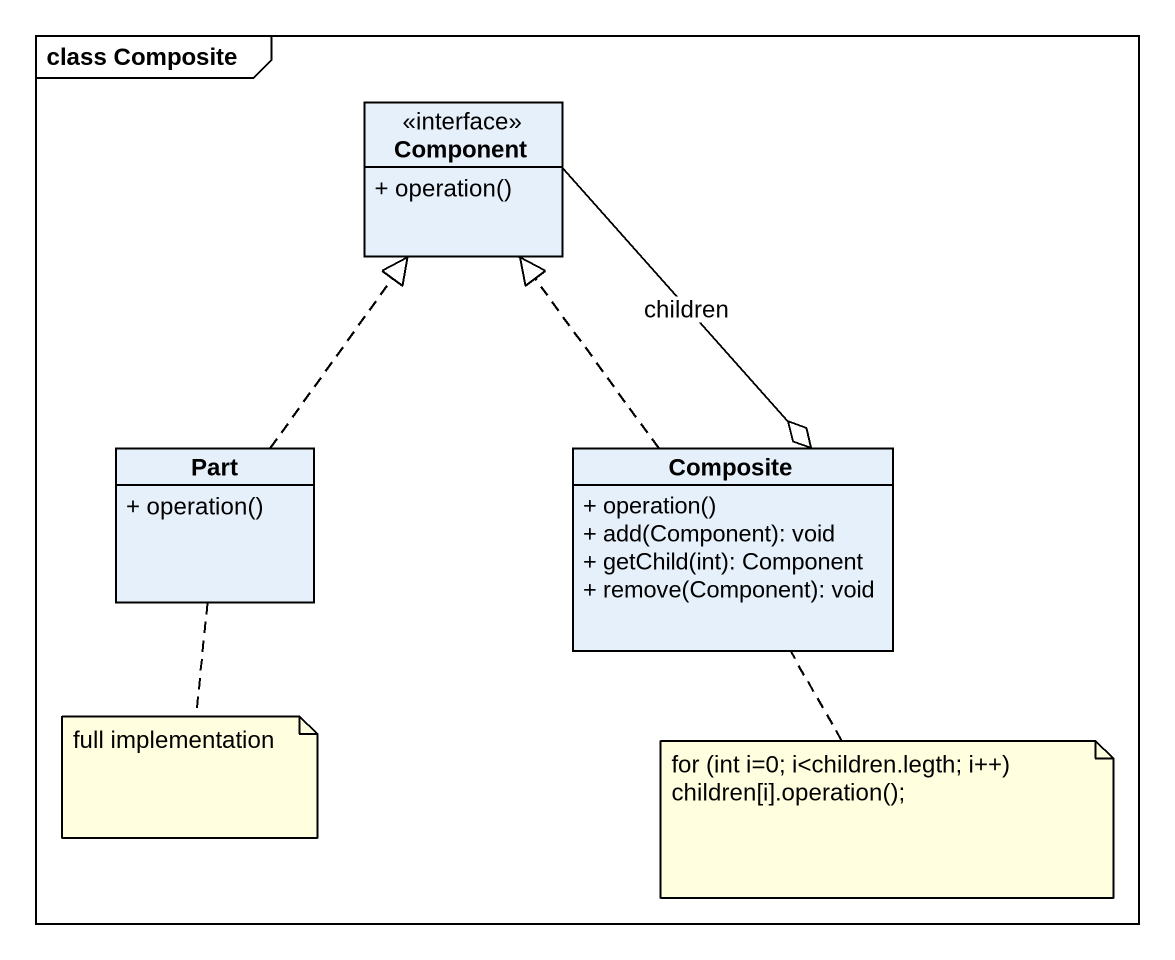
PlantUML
@startuml
mainframe class Composite
hide circle
hide empty members
skinparam classAttributeIconSize 0
class "Component" as Component_ <<interface>> {
  + operation()
}
class Part {
  + operation()
}
class Composite {
  + operation()
  + add(Component): void
  + getChild(int): Component
  + remove(Component): void
}
Component_ --o Composite : children
Part .up.|> Component_
Composite .up.|> Component_
note bottom of Part : full implementation
note bottom of Composite
  for (int i=0; i<children.legth; i++)
  children[i].operation();
end note
@enduml
